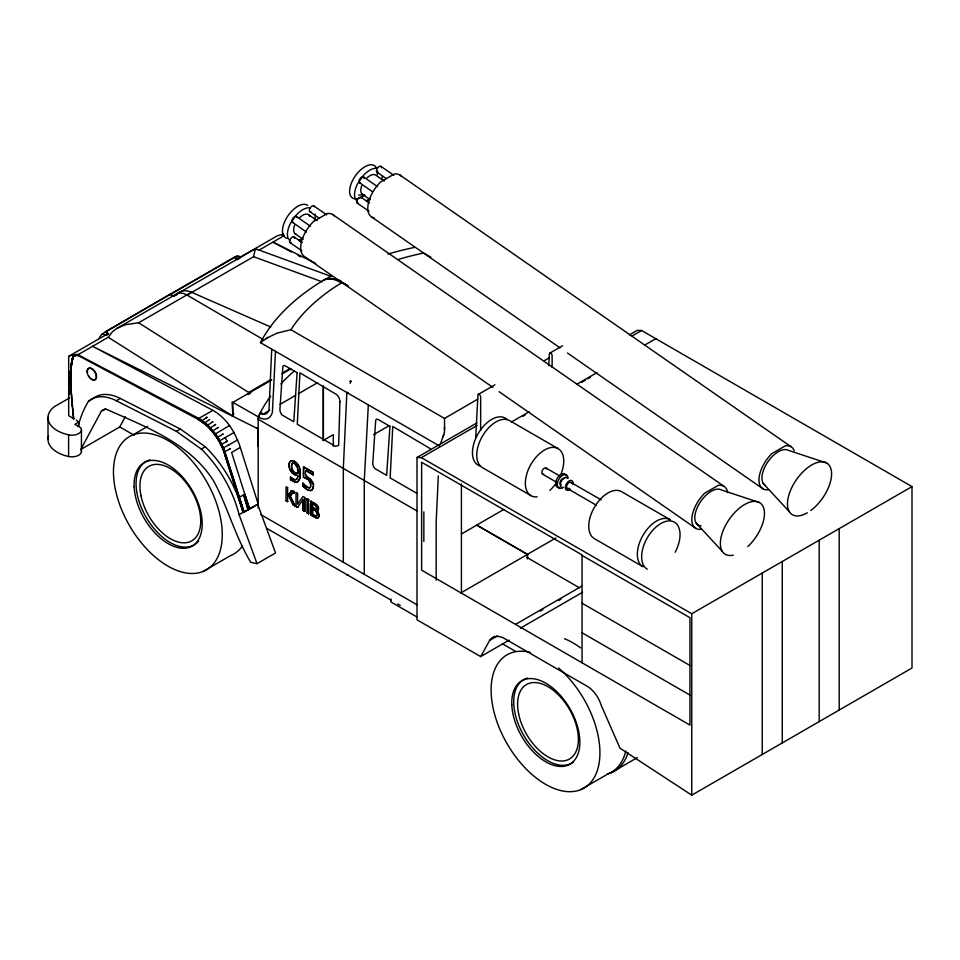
<?xml version="1.0" encoding="UTF-8"?>
<svg xmlns="http://www.w3.org/2000/svg" width="960" height="960" viewBox="0 0 960 960"><rect width="100%" height="100%" fill="white"/><g stroke="black" fill="none" stroke-linecap="round" stroke-linejoin="round"><path stroke-width="1.44" d="M527.388 558.66L527.388 554.388L555.912 537.936M271.74 349.152L268.992 410.016A12.744 7.92 64.2 0 1 259.968 413.34L258.192 419.256L416.928 510.912M75.768 355.5L78.384 355.476L78.576 354.408L108.264 337.272L112.644 331.5L117.048 328.272L179.616 292.152M346.86 392.52L343.32 468.408L343.32 562.236M438.324 475.884L436.164 522.012L436.164 580.104M275.484 351.312L272.424 411.888A17.64 10.968 64.2 0 1 258.36 416.88L232.896 402.372L232.896 416.184L108.264 337.272M368.34 404.928L364.272 480.504L364.272 574.332M475.692 437.784L477.924 395.292A1.932 1.116 60 0 1 479.292 394.5A1.932 1.116 60 0 1 480.648 396.864L480.648 430.44M548.772 365.748L549.396 354.024A1.932 1.116 60 0 1 550.752 353.244A1.932 1.116 60 0 1 552.12 355.608L552.12 367.284M444.516 427.356L444.408 432.348L440.532 443.772M297.912 473.304L297.372 467.052L294.516 463.56M313.116 487.692C316.308 479.028 302.628 478.308 305.904 470.556L313.248 474.792L313.248 472.416L303.504 466.944L303.504 477.36L307.092 478.788M313.344 486.264L312.324 489.708M234.108 257.64L234.516 257.124L237.444 258.816L277.044 235.956A81.756 47.208 60 0 1 281.82 234.612A81.408 47.004 60 0 1 283.068 234.396M225.12 455.82L243.048 512.388L243.996 512.256L258.192 504.024L239.1 443.688L234.036 432.492L229.536 425.544A40.224 23.22 60 0 0 212.892 410.328L198.828 418.428L198.372 419.496L204.084 423.312L209.724 419.484M297.744 476.676L298.044 475.152L296.112 475.272M291.708 464.448L291.768 468.588L293.7 471.684M179.268 293.184A24.624 13.068 63.2 0 1 187.092 295.092L253.572 256.704L255.348 248.712L331.62 276.576M318.588 508.596L318.048 510.144M310.596 486.696L310.704 482.952L308.604 480.024M244.164 512.196L223.608 448.02L217.836 437.052L207.54 424.764L198.864 418.452L198.372 419.496L78.12 355.488L78.288 354.84L198.828 418.428M316.668 508.944L316.212 506.136M201.24 421.248L207.156 417.12L206.244 417.9M78.156 426.252L78.372 425.388A174.588 100.8 60 0 1 88.5 401.268L92.46 398.976A55.032 31.776 60 0 1 120.336 398.448L180.348 429.036L205.284 446.784A85.14 49.152 60 0 1 237.18 494.532L241.548 506.448M297.444 477.84L297.876 476.592M70.788 387.144A109.392 63.156 60 0 1 72.84 357.996L73.452 354.972A81.408 47.004 60 0 1 78.576 354.42M289.536 462.456C287.988 467.472 290.808 474.096 296.244 475.188M350.22 383.304L350.976 381.036L349.812 381.528L350.904 381.24M290.256 492.648L291.42 490.74M318.324 517.62L319.152 515.436L317.76 511.752M318.804 517.068L319.068 516.36M443.076 436.908L443.832 434.652M289.992 493.296L291.084 491.04M291.012 495.228L292.188 492.96M291.492 494.664L291.84 493.788M212.1 422.292L212.928 421.668L206.88 425.688L198.384 419.34M291.972 463.8C290.136 467.424 292.392 472.44 296.532 473.16M297 478.752L297.576 477.768M169.968 294.336L102.36 333.852A7.98 4.608 -60 0 0 99.216 338.292M439.692 446.124L260.472 342.648L261.312 340.98A266.748 154.008 0 0 1 323.4 280.332A38.256 22.992 57.9 0 1 341.16 281.052M318.468 509.46L317.508 510.528M105.204 408.816L101.436 411L80.82 449.436L119.796 426.936L125.292 416.688M312.948 488.736L310.848 490.668L307.368 489.816M476.904 422.928L417 457.512L417 619.824L480.672 656.592L489.696 640.32L497.472 635.832M243.492 512.364L222.816 448.32L216.912 437.676L209.58 428.34L215.7 424.38L215.172 424.74M290.064 461.556L289.08 463.692L289.452 468.468M266.016 338.556L277.032 333.144L290.904 329.748L444.516 418.428L444.54 429.864M289.596 493.92L290.088 493.248M309.936 487.716L310.728 486.624M290.904 329.748L293.496 325.836A240.168 138.66 0 0 1 335.76 286.464L342.204 282.42L347.388 285.408M297.6 507.372L303.144 499.404L303.144 510.456L304.728 511.38L304.728 497.46L302.952 496.536L297.576 504.3L297.66 493.38L296.064 492.456L295.98 506.436L297.684 507.312L295.98 506.436M298.392 481.38C302.184 474.912 300.912 462.624 292.392 460.632M212.172 431.244L218.352 427.356L217.212 428.16M316.464 509.22L316.764 506.94M290.004 240.792L288.3 238.68A19.572 10.104 -55.2 0 1 290.568 223.116L296.424 214.848A19.572 10.104 -55.2 0 1 310.152 207.828L310.788 207.156A3.504 1.812 -55.2 0 1 314.268 206.7M378.048 172.2A3.504 1.812 -55.2 0 1 377.352 168.324L377.904 167.592A3.504 1.812 -55.2 0 1 381.408 167.784M292.104 493.008L294.36 493.128L294.36 491.472L291.324 490.788M296.412 479.376L297.132 478.668M317.268 515.628L315.444 515.976M214.632 434.364L229.536 425.544M289.932 461.628L290.748 460.92M260.472 342.648L267.984 337.344M216.912 437.676L223.212 433.944L222.66 434.28M297.288 482.124L299.976 478.404L299.964 469.08M169.968 294.408L234.516 257.124M291.096 495.168L290.016 495.66L294.9 505.812L290.016 495.66M79.2 421.824L74.844 424.332L80.82 427.788A9.468 5.46 0 0 1 78.672 433.608A9.468 5.46 0 0 1 68.604 434.844A31.764 18.336 0 0 1 54.192 406.788L69.6 397.896M444.516 418.428L477.768 399.156M105.564 331.644L108.492 334.08L105.252 331.812L170.208 294.324L173.148 295.944L170.208 294.324M171.096 294.024L236.892 256.104A7.944 4.584 -60 0 1 240.024 256.92M73.68 418.62L68.676 415.644L68.676 356.328L108.492 333.336M176.7 294.12L255.348 248.712M235.224 258.276L237.444 259.56L239.94 258.12L236.604 256.2M108.492 334.08L105.972 335.532L102.648 333.612M258.708 250.344L284.4 235.512M117.048 328.272L125.448 324.684L138.624 322.776L191.52 292.248L270.708 327M76.296 420.048L78.804 422.052L78.804 426.384M88.5 401.268A55.032 31.776 60 0 1 116.376 400.74L120.336 398.448M132.672 435.06L147.612 426.432M116.376 400.74L176.388 431.328L180.348 429.036M248.664 392.448L270.708 379.716M282.372 372.984L290.16 368.484M232.896 402.372L271.716 379.956M282.06 373.98L291.096 368.76M176.388 431.328L201.312 449.076L205.284 446.784M269.736 410.304L263.256 414.048L260.472 412.44M280.092 404.328L295.62 395.364M298.212 393.864L317.628 382.656M234.036 432.492L219.012 441.144M237.66 439.908L222.552 448.38L220.896 444.72L227.292 441.168L226.056 441.816M240.264 447.468L231.6 452.472L249.528 509.028L247.668 509.712L258.192 504.024M305.904 470.556L313.248 474.792M303.504 477.36L303.636 466.872M257.58 503.988L275.532 552.984L257.028 563.652L239.088 514.668L246.516 510.384M303.504 466.944L313.248 472.416M287.592 487.668L287.592 493.932L289.176 494.196M303.864 484.14L302.784 483.156L307.536 487.416M287.592 493.932L288.528 494.22M306.252 488.94L302.784 486.024L302.916 483.072M294.36 491.472L294.36 493.128M288.6 495.792L292.86 504.636L294.9 505.812M285.984 500.664L287.676 501.54L285.984 500.664L286.08 486.684L287.676 487.608M478.332 394.404L494.94 384.816M549.792 353.148L562.572 345.768M304.728 497.46L304.728 511.38M292.86 504.636L294.996 505.764M303.144 499.404L303.048 510.516L304.644 511.44M306.9 498.72L308.724 499.668L308.628 501.54L306.9 500.544L306.9 498.72L308.724 499.668M306.9 500.544L308.628 501.54M314.34 517.032L310.884 515.04L310.968 501.06L310.968 514.98L315.54 517.56M308.52 503.232L308.616 513.624L308.52 503.232L306.996 502.344L306.996 512.796L308.52 513.672L306.996 512.796M316.236 509.304L312.48 507.696L312.48 503.616L312.576 507.648L316.548 509.172M203.064 571.488A76.932 44.412 60 0 0 186.192 454.704A76.932 44.412 60 0 0 114.348 483.624A76.932 44.412 60 0 0 203.064 571.488L230.46 555.672A76.932 44.412 60 0 0 242.52 545.856M315.54 515.928L312.48 514.38L312.48 509.232L314.4 510.24M316.8 510.72L317.844 511.692M312.48 514.38L313.872 515.076M629.448 334.848L637.236 330.36L641.604 330.492L912 486.6L912 668.016L691.764 795.168L619.98 748.2L601.164 705.168A21.984 12.696 60 0 0 587.808 686.64L503.472 637.944A25.464 14.7 60 0 0 489.696 640.32M417 457.512L421.368 457.644L477.144 425.436M631.644 336.24L641.604 330.492M511.32 422.064L529.212 411.732M576.6 384.372L596.916 372.648M644.568 345.132L655.776 338.664M522.828 416.304L525.384 414.828M581.508 382.428L585.336 380.208M587.892 378.732L590.448 377.256M461.412 534L476.82 525.096L527.532 554.376L527.532 558.648M503.904 509.412L476.676 525.108L527.388 554.388M460.764 592.968L527.532 554.376M492.228 637.848L494.82 636.348M515.556 624.384L581.628 586.236M540.288 611.112L542.88 609.612M558.444 600.636L561.036 599.136M520.332 628.212L582.6 592.26M480.672 656.592L509.208 640.116M421.368 457.644L691.764 613.752L912 486.6M580.716 789.672L608.112 773.856A76.932 44.412 60 0 0 625.776 751.02M611.1 772.74L637.26 757.644M323.364 440.388L333.3 434.676L333.3 446.292M373.5 434.7L389.088 425.724M544.2 360.732L549.288 357.804M317.808 517.896L318.408 517.56M292.212 463.428L293.352 463.032M228.984 444.912L227.724 445.524M247.848 509.712L243.588 494.892L244.86 494.304L238.392 497.7M295.692 479.724L296.544 479.304M310.068 487.632L307.404 487.488L304.836 485.412M101.436 411L105.9 409.044C145.128 426.6 189.42 442.776 213.576 480.828C227.832 507.192 235.224 536.556 250.728 562.308L257.028 563.652M311.808 490.248L309.972 490.632M290.616 461.004L291.552 460.596M248.256 509.616L244.092 494.7M229.152 449.268L230.424 448.692L223.956 452.076L225.24 455.82M250.92 507.84L251.988 507.612M295.968 482.388L297.42 482.052M281.82 234.612L283.476 234.48M283.596 234.552L282.288 234.672M73.332 355.548L77.04 355.068M73.368 355.692L74.484 355.5M317.1 518.016L317.892 517.848M316.8 510.648L317.592 510.48M74.508 355.668L78.348 354.996M75.804 355.656L73.5 355.992M292.68 463.176L293.964 463.164M294.84 479.784L295.824 479.652M78.42 354.684L77.112 354.756A81 46.764 60 0 0 73.344 355.236A109.836 63.408 60 0 0 70.668 386.82L71.028 391.452M78.372 354.84L73.332 355.392L72.768 357.888A109.548 63.24 60 0 0 70.728 387.072A109.68 63.324 60 0 1 72.732 357.768M77.04 355.38L78.348 355.32M291.42 460.668L293.592 460.788M308.916 487.92L309.54 487.896M316.02 516.132C319.956 514.716 315.12 509.496 312.48 509.232M358.608 195.024L363.876 194.88M346.668 392.496L348.252 392.604M346.896 574.944L348.348 575.04M291.684 490.632L292.584 490.704M316.344 517.932L317.184 517.968M296.1 482.304L290.484 479.76L290.484 477.168L291.648 478.056M294.984 479.712L292.788 479.04M826.62 462.984L788.472 450.36A21.048 10.86 -55.2 0 0 767.424 462.504A21.048 10.86 -55.2 0 0 765.3 485.46M759.492 502.548L721.344 489.924A21.048 10.86 -55.2 0 0 698.868 504.408A21.048 10.86 -55.2 0 0 701.016 525.828M315.456 517.608L316.44 517.884M253.572 256.704L322.08 281.772M294.78 472.608L298.044 473.232L297.768 468.432M377.364 168.3L377.268 168.264A19.572 10.104 -55.2 0 0 363.552 175.284L357.696 183.552A19.572 10.104 -55.2 0 0 355.416 199.116L357.132 201.228M310.152 207.828L310.248 207.864A3.504 1.812 -55.2 0 0 310.92 211.764M293.028 492.564L294.276 493.176M293.832 463.248L294.648 463.488M294.516 482.016L290.616 479.676L290.616 477.084L294.012 479.484M308.808 490.356L306.12 489.024M305.772 476.016L310.536 479.292L313.104 484.608M305.04 477.936L308.736 479.952M295.356 474.924L292.62 473.184L290.184 469.896M315.72 263.412L272.964 242.112L291.468 251.964M256.392 427.884L258.192 428.928L92.628 346.308L212.892 410.328M298.836 240.372L301.476 241.788M298.08 255.48L300.72 256.884M430.86 257.196L423.648 253.032L416.916 254.508A237.804 137.292 0 0 0 398.664 259.308M348.528 286.188L342.048 282.444L341.232 282.876A38.256 21.144 62 0 0 323.232 280.356A264.192 152.532 0 0 1 331.416 276M558.132 448.632L509.532 420.576A27.156 15.672 -60 0 0 482.376 436.248A27.156 15.672 -60 0 0 482.376 467.604L530.976 495.66M546.024 468.048L560.016 476.136M570.828 482.376L601.176 499.896M542.52 474.132L556.512 482.208M567.324 488.448L596.412 505.248M582.048 555.408L689.94 617.688L689.94 725.076L421.632 570.168L421.632 462.276L582.048 554.892L582.048 662.784M416.952 493.38L390.144 477.9L392.772 426.468L429.396 448.116A6.432 4.008 64.2 0 1 430.788 449.568M526.86 557.436L579.384 587.76M582.048 603.204L689.94 665.484M582.048 632.796L689.94 695.088M310.884 501.108L316.728 504.648M312.48 503.616L314.112 504.456M288.696 495.744L287.592 495.204L287.592 501.588M502.368 643.74L515.352 651.24M119.796 426.936L134.064 435.18M260.7 514.536L416.928 604.74M266.82 528.396L391.176 600.192M397.656 603.924L400.248 605.424M416.76 616.86L390.804 601.884L390.804 599.028M78.24 355.2L79.164 355.728M187.08 295.092L263.16 339.468M198.756 418.584L207.42 424.884L215.34 433.764M198.648 418.716L204.456 422.592M198.564 418.872L209.82 427.968M198.492 419.028L207 425.424L212.34 431.028M314.028 504.504L315.432 505.272M314.076 502.956L318.192 506.94M138.624 322.776L250.272 393.468A24.564 16.596 -57.7 0 0 248.292 394.512M294.528 461.364L297.636 464.196L299.22 467.172M399.732 174.888L790.908 446.616M380.856 166.296L393.792 175.272M377.004 172.14L386.4 178.68M384.312 181.092L376.08 175.38A11.688 6.036 -55.2 0 0 366.588 178.284M363.408 176.868L377.52 186.66M359.556 182.712L372.48 191.7M362.04 194.028L370.26 199.74M361.164 197.292L369.384 203.004M357.3 203.148L369.048 211.308M371.844 217.116L560.052 347.856M567.444 352.992L763.032 488.856M332.604 214.452L723.792 486.18M313.74 205.86L326.664 214.836M309.876 211.704L319.272 218.244M308.952 214.944L317.184 220.656M296.292 216.432L310.392 226.224M292.428 222.276L306.528 232.08M294.912 233.592L303.144 239.304M294.036 236.856L302.256 242.568M290.172 242.712L301.92 250.872M492.936 387.42L304.716 256.68A25.32 13.068 -55.2 0 1 313.488 221.484L327.192 213.564A25.32 13.068 -55.2 0 1 334.56 216.12M499.08 391.692L695.904 528.42M204.348 422.736L212.448 430.908L219.12 441.084M315.348 505.32L316.296 506.076M315.588 511.092L316.908 512.544M302.916 485.94L305.028 487.992M206.928 425.556L209.58 428.34M763.236 483.468L789.432 511.788M696.12 523.032L722.304 551.352M210.06 427.716L217.536 437.244L223.284 448.152M209.64 428.22L214.716 434.28M295.68 464.484L297.24 467.136M212.568 430.8L219.528 440.856L223.128 448.212L243.996 512.256M309.276 480.708L310.824 484.944M317.244 505.344L317.808 506.136M214.932 434.076L221.292 444.564M255.6 248.76L256.068 249.78M217.68 437.148L223.452 448.092L225.888 455.7M225.18 437.604L227.112 441.264M219.24 441.012L224.388 452.016L239.88 500.412M244.872 494.328L249.528 509.028M244.668 494.424L249.348 509.184M244.476 494.52L249.156 509.268M244.284 494.616L248.952 509.364M243.912 494.772L248.58 509.508M243.744 494.844L248.412 509.568M238.98 497.592L243.828 512.304M222.552 448.38L224.088 452.064M318.468 512.916L319.056 515.484M240.204 500.316L242.184 506.34M239.46 500.484L243.18 512.388M226.044 455.64L239.316 497.484M241.692 506.436L243.324 512.388M318.288 506.892L318.492 508.644M317.196 513.192L317.388 514.596M257.844 431.436L258.192 434.82M73.2 414.024L73.788 419.148M73.584 418.956L72.648 409.704M72.756 409.44L73.32 414.564M72.324 404.868L72.876 409.98M72.228 405.036L72.672 409.776M71.904 400.296L72.444 405.408M71.808 400.476L72.228 405.204M72.024 400.848L71.124 391.188M71.448 395.82L71.856 400.716M71.628 396.288L70.764 386.64M232.08 402.012L232.896 416.184A27.936 15.936 -59.9 0 1 233.748 413.712M257.772 428.64L258.192 446.412M839.208 528.624L839.208 710.04M819.18 540.18L819.18 721.596M782.268 561.504L782.268 742.92M762.24 573.06L762.24 754.476M691.764 613.752L691.764 795.168M461.412 483.984L461.412 591.204M423.852 511.86L423.852 541.464M323.4 386.028L323.4 440.508M323.232 386.052L323.232 440.532M313.104 472.488L313.104 474.864M312.576 509.184L312.576 514.332M306.984 498.66L306.984 500.484M258.192 507.912L258.192 416.976L261.312 410.76A266.748 154.008 0 0 1 270.6 396.228M237.444 258.816L237.444 259.56M81.444 429.84L81.444 451.488M68.604 434.844L68.604 456.492A9.468 5.46 0 0 0 78 455.604A9.468 5.46 0 0 0 81.3 450.444M48 417.312L48 438.96M247.248 394.524A27.936 15.936 -59.9 0 1 251.052 391.884M232.908 416.184A24.564 16.596 -57.7 0 1 233.52 413.832M68.676 356.328A81.756 47.208 60 0 1 73.452 354.972A110.088 63.564 60 0 0 70.572 383.748M201.312 449.076A85.14 49.152 60 0 1 239.088 514.668M173.22 295.968A81.756 47.208 60 0 1 176.772 294.876M280.776 384A266.748 154.008 0 0 1 294.216 371.076M70.704 386.736A109.98 63.492 60 0 1 73.392 355.104M70.884 387.204A109.236 63.072 60 0 1 72.924 358.092M87.528 372.756A6.54 3.78 60 0 1 91.584 368.412A6.54 3.78 60 0 1 96.6 377.088A6.54 3.78 60 0 1 90.792 378.42M89.676 377.244A6.54 3.78 60 0 1 88.716 375.84M68.604 456.492A31.764 18.336 0 0 1 48.468 436.152M69.744 394.164A19.14 11.052 -60 0 1 69.492 383.292M198.684 541.08A48.156 27.804 60 0 1 146.7 518.22A48.156 27.804 60 0 1 150.084 459.84M561.228 484.788A3.504 2.028 -60 0 1 560.496 480.984A3.504 2.028 -60 0 1 564.216 478.56M569.076 488.28A3.504 2.028 -60 0 1 566.604 487.092A3.504 2.028 -60 0 1 568.644 482.844A3.504 2.028 -60 0 1 571.476 483.288M543.624 474.228A3.504 2.028 -60 0 1 542.52 470.076A3.504 2.028 -60 0 1 546.672 468.972M647.28 569.196A27.156 15.672 -60 0 1 647.028 538.284A27.156 15.672 -60 0 1 673.92 521.904A27.156 15.672 -60 0 1 675.156 552.216M480.36 466.056A27.156 15.672 -60 0 1 478.08 433.764A27.156 15.672 -60 0 1 507.18 419.604M537.204 496.872A27.156 15.672 -60 0 1 527.412 472.044A27.156 15.672 -60 0 1 554.46 447.444A27.156 15.672 -60 0 1 560.208 475.944M556.536 482.544A27.156 15.672 -60 0 1 549.888 490.368M559.62 487.38A7.632 4.404 -60 0 1 557.196 478.356A7.632 4.404 -60 0 1 566.232 475.932M562.68 487.74A7.632 4.404 -60 0 1 557.268 484.632A7.632 4.404 -60 0 1 562.668 475.272A7.632 4.404 -60 0 1 568.068 478.392M563.28 487.392A5.496 3.168 -60 0 1 561.096 481.632A5.496 3.168 -60 0 1 567.552 478.26M570.252 489.048A5.496 3.168 -60 0 1 565.32 488.064A5.496 3.168 -60 0 1 569.46 480.732A5.496 3.168 -60 0 1 572.952 484.272M733.272 555.156A31.032 16.008 -55.2 0 1 725.928 524.688A31.032 16.008 -55.2 0 1 761.256 503.892A31.032 16.008 -55.2 0 1 747.828 546.576M727.68 492.672A25.32 13.068 -55.2 0 0 718.368 485.304L704.664 493.212A25.32 13.068 -55.2 0 0 691.944 517.632A25.32 13.068 -55.2 0 0 701.328 529.296M299.46 217.848A11.688 6.036 -55.2 0 1 309.864 216.336M296.304 234.348A11.688 6.036 -55.2 0 1 294.576 225.336M294.588 238.356A3.504 1.812 -55.2 0 0 292.68 236.916A3.504 1.812 -55.2 0 0 289.776 240.468L289.62 241.212A3.504 1.812 -55.2 0 0 291.216 242.772M315.156 214.008A19.572 10.104 -55.2 0 1 314.436 220.608M302.676 238.044A19.572 10.104 -55.2 0 1 299.04 240.384M296.82 217.272A3.504 1.812 -55.2 0 0 295.236 216.372L294.612 216.648A3.504 1.812 -55.2 0 0 291.876 220.788L291.9 221.436A3.504 1.812 -55.2 0 0 293.472 222.336M287.556 238.38A19.572 10.104 -55.2 0 1 286.872 217.476A19.572 10.104 -55.2 0 1 307.692 205.416M807.324 512.784A31.032 16.008 -55.2 0 1 790.992 489.288A31.032 16.008 -55.2 0 1 828.588 464.544A31.032 16.008 -55.2 0 1 810.78 510.504M364.86 195.048A19.572 10.104 -55.2 0 1 349.836 193.74A19.572 10.104 -55.2 0 1 359.76 170.688A19.572 10.104 -55.2 0 1 376.524 167.964M377.352 171.012A19.572 10.104 -55.2 0 1 377.232 174.804M382.356 175.632A19.572 10.104 -55.2 0 1 382.164 178.236M369.804 198.48A19.572 10.104 -55.2 0 1 366.168 200.82M363.432 194.784A11.688 6.036 -55.2 0 1 361.692 185.772M363.96 178.356A3.504 1.812 -55.2 0 0 362.364 176.808L361.728 177.084A3.504 1.812 -55.2 0 0 359.004 181.224L359.016 181.872A3.504 1.812 -55.2 0 0 360.6 182.772M361.692 198.132A3.504 1.812 -55.2 0 0 359.472 197.52A3.504 1.812 -55.2 0 0 356.892 200.904L356.748 201.648A3.504 1.812 -55.2 0 0 358.344 203.208M374.34 217.98A25.32 13.068 -55.2 0 1 368.148 204.372A25.32 13.068 -55.2 0 1 380.604 181.92L394.308 174.012A25.32 13.068 -55.2 0 1 401.688 176.556M768.444 489.732A25.32 13.068 -55.2 0 1 759.06 478.068A25.32 13.068 -55.2 0 1 771.792 453.648L785.496 445.74A25.32 13.068 -55.2 0 1 794.208 450.708M387.996 254.004A264.192 152.532 0 0 1 414.636 247.356M281.976 234.612A81.3 46.932 60 0 1 283.212 234.396M282.132 234.636A81 46.764 60 0 1 283.344 234.42M573.096 762.288A48.156 27.804 60 0 1 522.48 733.116A48.156 27.804 60 0 1 527.736 678.024M558.612 668.04A76.932 44.412 60 0 1 590.7 782.532A76.932 44.412 60 0 1 501.636 733.248A76.932 44.412 60 0 1 530.244 652.344M564.444 638.7A76.932 44.412 60 0 1 580.608 647.892M177.24 294.204A24.6 15.06 57.2 0 1 191.52 292.248M174.636 295.992A24.624 13.068 63.2 0 1 177.924 293.532M628.008 752.652A76.932 44.412 60 0 1 607.368 773.94M339.924 401.772L338.64 445.38L335.592 446.4L297.288 424.284L299.916 372.852L336.54 394.512A6.432 4.008 64.2 0 1 339.924 401.772M297.096 372.708L293.784 421.764L281.892 414.9A6.12 3.804 64.2 0 1 279.948 409.044L282.816 367.14A3.036 1.896 64.2 0 1 285.204 365.844L297.096 372.708M389.952 426.324L386.628 475.368L374.748 468.504A6.12 3.804 64.2 0 1 372.804 462.66L375.672 420.756A3.036 1.896 64.2 0 1 378.06 419.46L389.952 426.324M670.128 519.684L621.528 491.628A27.156 15.672 -60 0 0 594.384 507.3A27.156 15.672 -60 0 0 594.384 538.656L642.972 566.712A27.156 15.672 -60 0 1 642.972 535.356A27.156 15.672 -60 0 1 670.128 519.684M87.036 371.484A6.54 3.78 60 0 0 93.972 380.112A6.54 3.78 60 0 0 93.972 370.86A6.54 3.78 60 0 0 87.036 371.484M134.16 486.792A48.156 27.804 60 0 0 186.72 548.004A48.156 27.804 60 0 0 183.588 478.188A48.156 27.804 60 0 0 134.16 486.792M140.976 495.672A42.972 24.804 60 0 0 191.784 540.828A42.972 24.804 60 0 0 178.236 474.276A42.972 24.804 60 0 0 140.976 495.672M511.812 704.976A48.156 27.804 60 0 0 564.384 766.188A48.156 27.804 60 0 0 561.24 696.372A48.156 27.804 60 0 0 511.812 704.976M518.628 713.868A42.972 24.804 60 0 0 569.448 759.012A42.972 24.804 60 0 0 555.888 692.46A42.972 24.804 60 0 0 518.628 713.868"/></g></svg>
